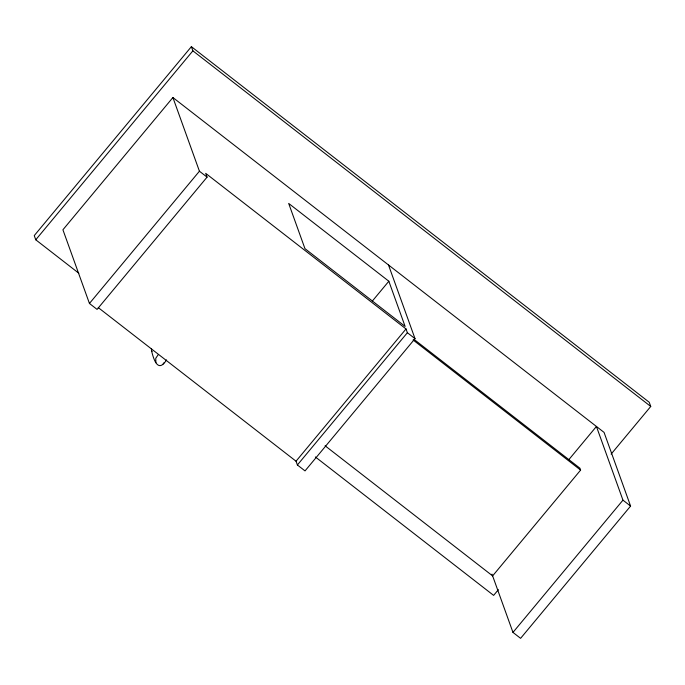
<?xml version="1.0" encoding="UTF-8"?>
<svg xmlns="http://www.w3.org/2000/svg" width="685" height="685" viewBox="0 0 685 685"><rect width="100%" height="100%" fill="white"/><g stroke="black" fill="none" stroke-linecap="round" stroke-linejoin="round"><path stroke-width="1.03" d="M151.419 348.485L151.496 350.497C153.714 360.079 158.184 373.368 166.541 359.899M163.124 364.009L163.955 362.802M611.123 454.104L650.75 406.462L649.243 402.275L191.38 46.666L34.25 235.606L35.757 239.784L78.835 273.246M35.757 239.784L192.887 50.844L191.38 46.666M491.993 574.141L512.971 632.409L520.6 638.334L630.594 506.078L604.059 432.389L172.903 97.527L62.917 229.783L89.444 303.464L97.073 309.397L207.067 177.132L205.706 173.365L406.025 328.946L407.378 332.713L415.016 338.647L305.022 470.903L297.393 464.978L296.031 461.21L98.255 307.599M89.444 303.464L199.429 171.207L172.903 97.527M372.443 300.938L388.84 281.227L288.685 203.436L304.962 248.646L405.118 326.437L388.84 281.227M296.031 461.21L406.025 328.946M297.393 464.978L407.378 332.713M568.422 460.149L596.429 426.464L622.956 500.153L630.594 506.078M414.091 339.409L579.947 468.223L580.615 470.09L492.626 575.897L325.084 445.772M498.406 589.648L493.62 595.393L315.374 456.955M512.971 632.409L622.956 500.153M158.175 354.753L155.752 358.281L155.897 362.716M192.887 50.844L650.75 406.462M199.429 171.207L207.067 177.132M413.081 339.966L580.615 470.09M151.496 350.497L152.061 351.465M388.481 264.958L415.016 338.647"/></g></svg>
